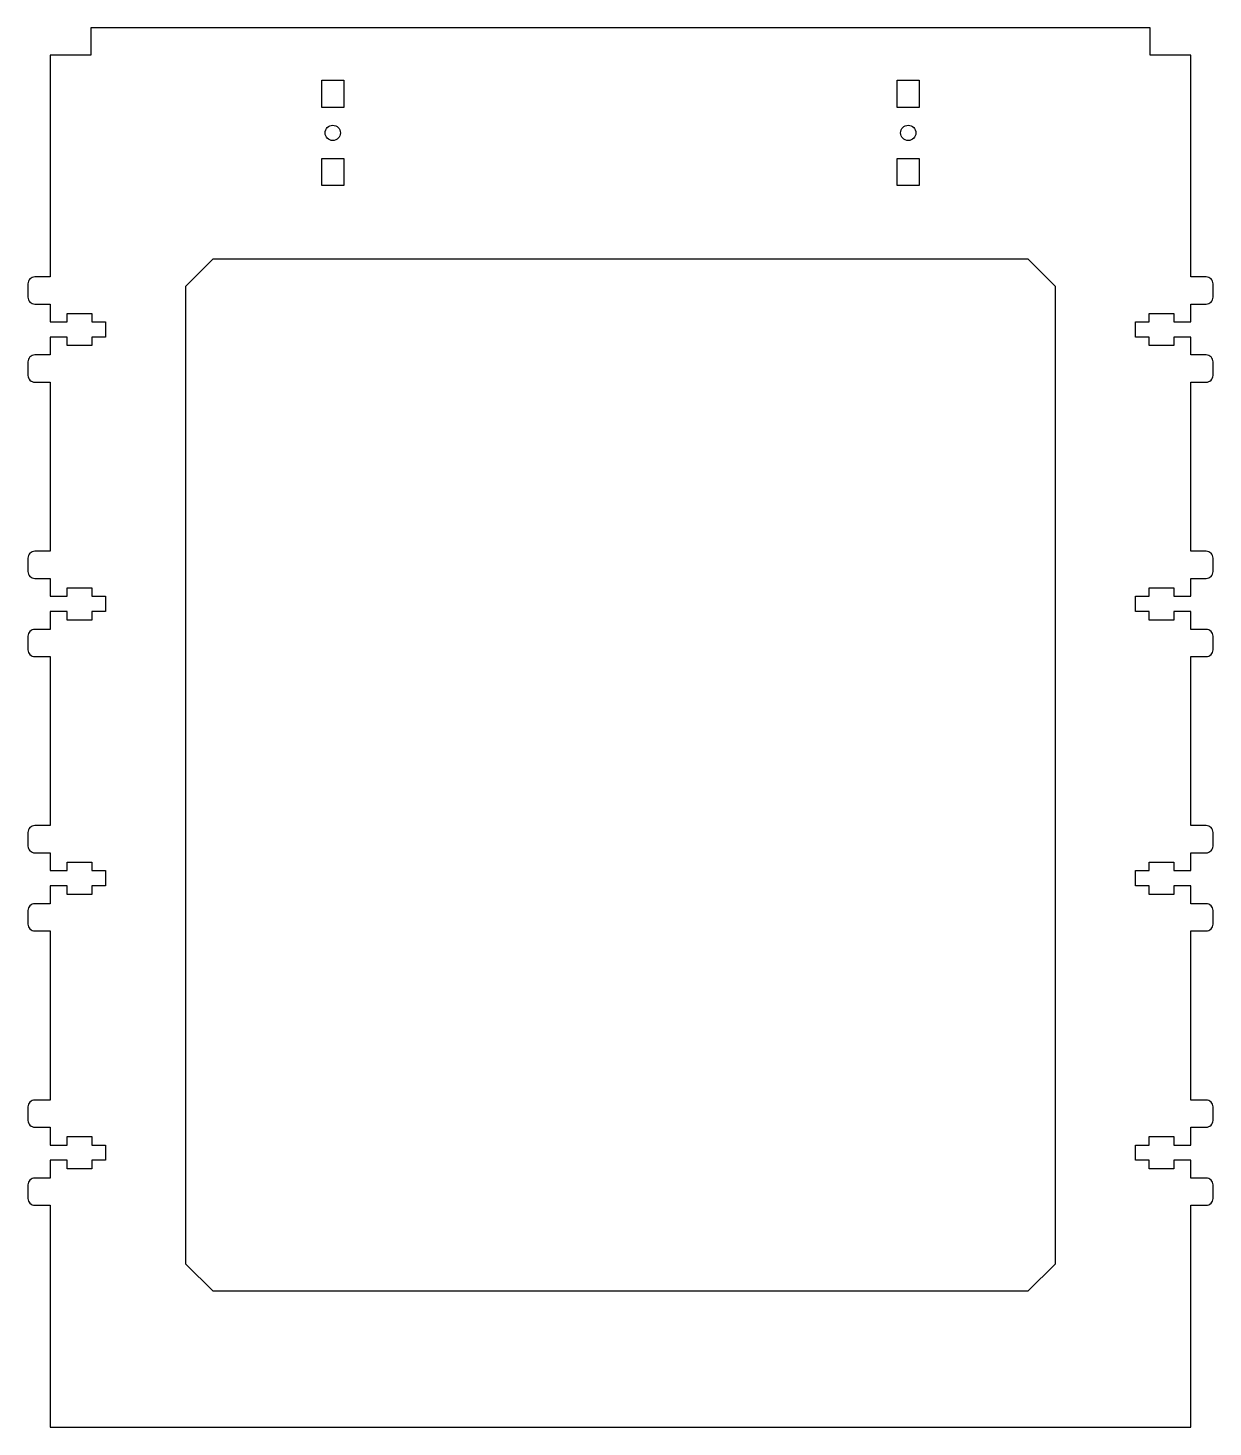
# Model space of a CAD drawing. Header units: millimetres. Extents: x -7 to 343, y 0 to 412.
import ezdxf

# ---------------------------------------------------------------- set-up
doc = ezdxf.new("R2010")
doc.units = ezdxf.units.MM

msp = doc.modelspace()

# ---------------------------------------------------------------- linework, layer by layer
msp.add_lwpolyline([(331, 325.45), (336, 325.45), (336, 330.7), (340.5, 330.7, 0.414214), (342.5, 332.7), (342.5, 336.7, 0.414214), (340.5, 338.7), (336, 338.7), (336, 404), (324, 404), (324, 412), (12, 412), (12, 404), (0, 404), (0, 338.7), (-4.5, 338.7, 0.414214), (-6.5, 336.7), (-6.5, 332.7, 0.414214), (-4.5, 330.7), (0, 330.7), (0, 325.45), (5, 325.45), (5, 327.95), (12.3, 327.95), (12.3, 325.45), (16.3, 325.45), (16.3, 320.95), (12.3, 320.95), (12.3, 318.45), (5, 318.45), (5, 320.95), (0, 320.95), (0, 315.7), (-4.5, 315.7, 0.414214), (-6.5, 313.7), (-6.5, 309.7, 0.414214), (-4.5, 307.7), (0, 307.7), (0, 257.9), (-4.5, 257.9, 0.414214), (-6.5, 255.9), (-6.5, 251.9, 0.414214), (-4.5, 249.9), (0, 249.9), (0, 244.65), (5, 244.65), (5, 247.15), (12.3, 247.15), (12.3, 244.65), (16.3, 244.65), (16.3, 240.15), (12.3, 240.15), (12.3, 237.65), (5, 237.65), (5, 240.15), (0, 240.15), (0, 234.9), (-4.5, 234.9, 0.414214), (-6.5, 232.9), (-6.5, 228.9, 0.414214), (-4.5, 226.9), (0, 226.9), (0, 177.1), (-4.5, 177.1, 0.414214), (-6.5, 175.1), (-6.5, 171.1, 0.414214), (-4.5, 169.1), (0, 169.1), (0, 163.85), (5, 163.85), (5, 166.35), (12.3, 166.35), (12.3, 163.85), (16.3, 163.85), (16.3, 159.35), (12.3, 159.35), (12.3, 156.85), (5, 156.85), (5, 159.35), (0, 159.35), (0, 154.1), (-4.5, 154.1, 0.414214), (-6.5, 152.1), (-6.5, 148.1, 0.414214), (-4.5, 146.1), (0, 146.1), (0, 96.3), (-4.5, 96.3, 0.414214), (-6.5, 94.3), (-6.5, 90.3, 0.414214), (-4.5, 88.3), (0, 88.3), (0, 83.05), (5, 83.05), (5, 85.55), (12.3, 85.55), (12.3, 83.05), (16.3, 83.05), (16.3, 78.55), (12.3, 78.55), (12.3, 76.05), (5, 76.05), (5, 78.55), (0, 78.55), (0, 73.3), (-4.5, 73.3, 0.414214), (-6.5, 71.3), (-6.5, 67.3, 0.414214), (-4.5, 65.3), (0, 65.3), (0, 0), (336, 0), (336, 65.3), (340.5, 65.3, 0.414214), (342.5, 67.3), (342.5, 71.3, 0.414214), (340.5, 73.3), (336, 73.3), (336, 78.55), (331, 78.55), (331, 76.05), (323.7, 76.05), (323.7, 78.55), (319.7, 78.55), (319.7, 83.05), (323.7, 83.05), (323.7, 85.55), (331, 85.55), (331, 83.05), (336, 83.05), (336, 88.3), (340.5, 88.3, 0.414214), (342.5, 90.3), (342.5, 94.3, 0.414214), (340.5, 96.3), (336, 96.3), (336, 146.1), (340.5, 146.1, 0.414214), (342.5, 148.1), (342.5, 152.1, 0.414214), (340.5, 154.1), (336, 154.1), (336, 159.35), (331, 159.35), (331, 156.85), (323.7, 156.85), (323.7, 159.35), (319.7, 159.35), (319.7, 163.85), (323.7, 163.85), (323.7, 166.35), (331, 166.35), (331, 163.85), (336, 163.85), (336, 169.1), (340.5, 169.1, 0.414214), (342.5, 171.1), (342.5, 175.1, 0.414214), (340.5, 177.1), (336, 177.1), (336, 226.9), (340.5, 226.9, 0.414214), (342.5, 228.9), (342.5, 232.9, 0.414214), (340.5, 234.9), (336, 234.9), (336, 240.15), (331, 240.15), (331, 237.65), (323.7, 237.65), (323.7, 240.15), (319.7, 240.15), (319.7, 244.65), (323.7, 244.65), (323.7, 247.15), (331, 247.15), (331, 244.65), (336, 244.65), (336, 249.9), (340.5, 249.9, 0.414214), (342.5, 251.9), (342.5, 255.9, 0.414214), (340.5, 257.9), (336, 257.9), (336, 307.7), (340.5, 307.7, 0.414214), (342.5, 309.7), (342.5, 313.7, 0.414214), (340.5, 315.7), (336, 315.7), (336, 320.95), (331, 320.95), (331, 318.45), (323.7, 318.45), (323.7, 320.95), (319.7, 320.95), (319.7, 325.45), (323.7, 325.45), (323.7, 327.95), (331, 327.95)], format="xyb", close=True)
for points in [[(80, 388.6), (80, 396.6), (86.5, 396.6), (86.5, 388.6)], [(256, 396.6), (256, 388.6), (249.5, 388.6), (249.5, 396.6)], [(80, 365.6), (80, 373.6), (86.5, 373.6), (86.5, 365.6)], [(249.5, 373.6), (256, 373.6), (256, 365.6), (249.5, 365.6)], [(48, 344), (288, 344), (296, 336), (296, 48), (288, 40), (48, 40), (40, 48), (40, 336)]]:
    msp.add_lwpolyline(points, close=True)
for centre in [(83.25, 381.1), (252.75, 381.1)]:
    msp.add_circle(centre, 2.25)

doc.saveas('drawing.dxf')
